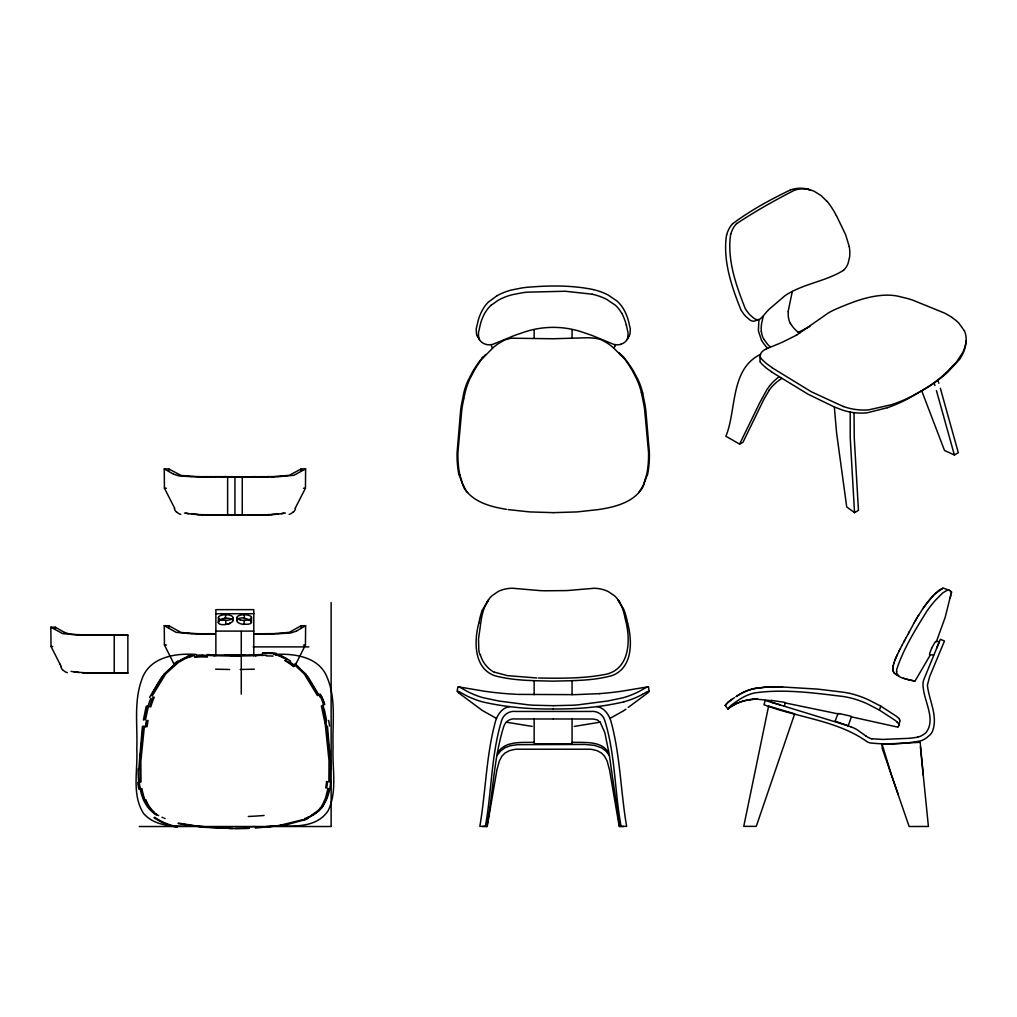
<?xml version="1.0" encoding="UTF-8"?>
<svg xmlns="http://www.w3.org/2000/svg" width="1017" height="1017" viewBox="0 0 1017 1017"><rect width="100%" height="100%" fill="white"/><g stroke="black" fill="none" stroke-linecap="round" stroke-linejoin="round"><path stroke-width="1.5" d="M251.504 617.561L251.504 622.404A6.966 2.568 7.2 0 1 244.258 624.146M301.083 471.367L301.108 468.939L305.621 468.901L305.456 488.173L295.172 508.322M301.083 628.163L301.108 625.722L305.621 625.684L305.456 644.956L296.481 662.792M760.5 362.268L760.296 361.988A15.649 15.649 0 0 1 759.966 361.531L760.08 356.662A7.666 7.666 0 0 1 763.055 350.84A15.179 15.179 0 0 1 766.373 348.907M138.808 768.763L142.393 726.38M244.169 620.37L244.055 624.425A7.678 3.204 3.6 0 1 236.948 620.65L236.936 617.522M225.634 614.7L225.494 618.272A7.488 3.369 -7.1 0 0 222.24 619.111M242.249 476.655L242.237 514.945L245.847 514.958M254.911 514.945L220.409 514.742M788.099 311.723L792.294 291.485M854.026 412.686L854.267 438.009L858.45 510.381L854.534 512.644L846.716 506.936L836.597 433.013L834.334 406.965L808.108 394.227L771.369 371.841M850.199 412.088L850.225 437.73L854.534 512.644M917.639 393.261L928.025 387.083A143.651 143.651 0 0 0 947.348 372.527L959.451 359.51A42.383 42.383 0 0 0 961.561 356.103L961.993 355.327A37.921 37.921 0 0 0 964.459 349.619L964.764 348.615A28.4 28.4 0 0 0 965.896 342.945L966.074 340.949M328.885 781.806L329.025 760.78L325.351 725.172A120.718 107.916 -85.6 0 0 324.83 722.642M329.915 781.908L330.055 760.754L326.432 725.083M330.639 781.158C330.067 796.642 322.605 812.596 306.969 817.871M485.376 826.351C491.732 791.417 491.198 754.817 501.572 720.659C503.377 714.608 509.301 710.629 515.594 711.455L590.864 711.455C596.966 710.68 602.852 714.341 604.695 720.227C615.399 754.449 614.56 791.315 621.082 826.351M143.308 726.138L139.787 761.428L140.003 782.111M144.389 726.227L140.829 761.453L141.032 782.009M553.108 718.968L515.594 718.968C510.153 718.129 505.169 721.574 503.657 726.799C493.576 758.962 493.143 793.4 486.851 826.351L479.833 826.351C485.846 791.328 486.126 755.021 495.686 720.633C497.809 714.137 502.487 707.629 509.682 706.548M327.957 788.378L325.542 798.103L322.325 805.121M328.987 788.518L326.546 798.307L323.253 805.426M478.804 623.09C473.96 641.257 473.655 668.271 494.872 675.758C513.814 680.818 533.76 680.653 553.235 681.148C573.016 680.564 593.356 680.958 612.514 675.428C633.032 667.343 632.32 641.028 627.667 623.103M758.885 319.58L758.377 330.856L761.466 340.199A44.761 44.761 0 0 0 765.267 345.589L765.852 346.339A25.349 25.349 0 0 0 767.657 348.284M143.41 720.023L145.469 709.701A61.503 52.668 86.4 0 1 146.321 706.179M457.078 691.28L457.917 686.907M144.389 719.693L147.427 705.798M145.469 719.807L148.495 705.976M463.739 398.956L462.697 404.245A140.486 140.486 0 0 0 461.82 409.597L457.942 452.12A100.619 100.619 0 0 0 459.76 474.774M463.803 398.664L465.328 391.609A72.97 72.97 0 0 1 469.918 378.769L474.075 370.785A151.012 151.012 0 0 1 481.155 359.827L493.245 347.547A71.953 71.953 0 0 1 498.305 343.657L504.572 340.11A26.48 26.48 0 0 1 512.072 338.216L553.07 338.763L587.419 337.746A77.851 77.851 0 0 1 590.699 337.886L594.36 338.216A26.506 26.506 0 0 1 601.962 340.047L607.187 343.034A67.63 67.63 0 0 1 612.946 347.344L626.612 360.819A140.931 140.931 0 0 1 633.744 371.548L637.862 379.316A68.253 68.253 0 0 1 642.719 393.134M936.428 641.524L945.174 617.37L951.518 591.983A4.093 4.093 0 0 1 950.806 591.347L950.59 591.182A5.098 5.098 0 0 0 950.209 590.864M951.06 594.17L951.518 592.034M646.57 474.748L643.532 484.855L638.956 492.444L640.151 491.046A26.099 26.099 0 0 0 642.528 487.791L647.422 474.532M950.755 595.67L950.272 597.894M768.598 706.154L743.758 826.351L756.279 826.351L794.684 713.832L768.623 706.078M900.159 648.948L896.969 655.393A84.703 84.703 0 0 0 894.731 660.63L893.04 666.504A13.59 13.59 0 0 0 892.812 668.83A7.055 7.055 0 0 0 893.193 671.067A5.454 5.454 0 0 0 894.274 672.936M893.371 665.093L893.079 666.504A14.149 14.149 0 0 0 892.862 668.525L892.862 668.83A6.522 6.522 0 0 0 894.146 673L894.591 673.267M843.436 270.369C826.897 280.667 806.519 283.273 789.472 292.934A50.977 50.977 0 0 0 785.086 295.616L769.564 308.888A62.596 62.596 0 0 0 766.894 311.622A50.494 50.494 0 0 0 764.848 314.024L763.246 316.033L762.216 320.762A33.981 33.981 0 0 0 761.25 331.542M898.799 725.553L899.842 721.206M726.583 234.762C722.591 260.161 731.541 286.463 740.923 309.816A38.926 38.926 0 0 0 745.499 316.122L749.758 319.872A10.424 10.424 0 0 0 751.334 320.724L751.588 320.825A4.577 4.577 0 0 0 754.703 321.003L759.953 319.135L763.246 316.033M730.651 234.215C726.863 259.373 736.054 285.319 745.219 308.482A38.112 38.112 0 0 0 749.682 314.596L753.94 318.321A11.34 11.34 0 0 0 755.555 319.211L755.809 319.313A6.572 6.572 0 0 0 756.572 319.567A4.488 4.488 0 0 0 759.102 319.541M771.522 700.522L771.039 702.162L847.797 725.706M784.349 706.09L785.34 702.696M896.956 721.841L895.481 720.672A61.134 61.134 0 0 0 893.854 719.515L879.502 710.146L880.722 706.103L868.289 699.747A94.632 94.632 0 0 0 849.716 693.378M893.727 663.631L894.197 662.143M835.122 721.167L838.008 713.553A13.374 13.374 0 0 1 839.8 713.731M848.191 725.846L851.483 716.642M649.367 691.331L649.088 691.7A5.225 5.225 0 0 1 648.808 691.967L646.138 694.102A24.586 24.586 0 0 1 645.287 694.764L628.264 707.4M894.795 660.63L895.087 659.868A88.555 88.555 0 0 1 897.007 655.406L897.35 654.668M482.389 610.136L488.503 599.674M936.555 648.274L939.39 641.562L935.818 641.536M213.888 655.8L214.231 654.999L244.703 654.884M614.751 346.365L613.912 348.094M614.802 346.25L615.527 344.649M296.43 662.919L295.477 664.813M149.588 697.357L161.436 677.487L171.339 667.343A110.751 92.166 -1.1 0 1 174.988 664.279M931.648 648.274L929.805 653.067A10.399 10.399 0 0 0 929.551 654.134L929.665 654.935M759.483 403.253L767.06 389.371A50.087 50.087 0 0 1 777.84 377.727L779.086 376.862M151.279 695.539L156.961 685.026L164.83 673.457M152.321 695.806L165.644 673.94M759.292 403.673L758.695 404.919M931.699 648.172L934.369 643.278A8.911 8.911 0 0 1 935.691 641.524M758.453 405.44L739.613 444.086L725.871 436.229C736.702 410.232 729.939 369.196 760.474 354.399M898.685 651.795L899.397 650.359M929.818 655.825L914.982 681.148L906.02 679.025M900.109 648.948L902.371 644.702M902.321 644.702L906.16 637.557M909.3 631.76L907.774 634.672M903.884 641.854L904.647 640.43M908.562 633.222L914.258 622.62M906.211 637.557L907.723 634.672M914.296 622.62L917.27 617.332M915.147 621.107L916.444 618.832M620.866 344.191A10.513 10.513 0 0 0 627.082 339.627L629.18 335.826A8.899 8.899 0 0 0 630.019 333.868L630.286 328.885L628.442 320.813A49.96 49.96 0 0 0 623.561 309.028L622.239 307.045A33.192 33.192 0 0 0 617.027 301.045L608.013 294.943A63.804 63.804 0 0 0 593.318 289.616M629.18 335.826L628.875 336.335A9.725 9.725 0 0 1 627.845 337.619M497.084 755.504L500.618 750.94L505.144 747.686L510.648 745.664L517.526 744.673L584.775 744.444L594.525 745.385L601.555 747.826L606.03 751.131L609.374 755.504L619.607 826.351L626.625 826.351C620.599 791.328 620.332 755.008 610.772 720.633C608.649 714.137 603.958 707.616 596.75 706.535M916.876 618.082L922.889 608.586A132.248 132.248 0 0 1 929.36 600.081A110.179 110.179 0 0 1 932.284 596.699L934.114 594.716M917.766 616.582L918.669 615.094M497.491 753C505.131 740.49 521.645 742.741 534.154 742.308M728.541 708.201L728.617 708.099A12.713 12.713 0 0 1 730.053 706.307L730.32 706.052A26.544 26.544 0 0 1 732.71 704.145L737.935 700.459A80.852 80.852 0 0 1 740.961 698.526L741.647 698.12A45.422 45.422 0 0 1 754.461 692.946C783.916 688.712 813.981 692.997 843.335 696.505A109.772 109.772 0 0 1 849.182 697.637A90.551 90.551 0 0 1 867.298 703.828L879.502 710.146M769.221 390.274L763.958 399.173L742.969 442.331L739.613 444.086M487.601 601.022L486.584 602.331M485.579 354.513L479.719 360.997A139.863 139.863 0 0 0 472.6 371.739L467.884 380.867A67.046 67.046 0 0 0 464.006 392.066L461.515 404.575A139.075 139.075 0 0 0 460.676 409.889L457.103 452.273A100.378 100.378 0 0 0 458.883 474.558M320.19 808.121L320.673 807.523A26.709 24.789 74.2 0 0 322.427 805.197M321.55 807.879L320.037 809.634A34.514 32.569 53.7 0 1 318.41 811.274L307.515 818.342M727.956 708.963L725.172 705.506A8.937 8.937 0 0 0 725.782 704.819L726.227 704.298A19.933 19.933 0 0 1 728.007 702.366L728.337 702.086A30.548 30.548 0 0 1 730.079 700.738A66.88 66.88 0 0 1 731.325 699.823L734.452 697.675M725.782 704.832L726.214 704.298A19.933 19.933 0 0 1 728.019 702.366M638.981 492.419C631.519 500.987 619.963 505.207 609.043 507.648A152.893 152.893 0 0 1 601.568 509.072L599.318 509.441M933.25 595.682L932.322 596.699A110.37 110.37 0 0 0 930.39 598.911A130.557 130.557 0 0 0 922.94 608.598M934.153 594.716L939.339 589.962L943.001 588.246M165.796 673.788L178.395 662.423L188.666 656.626M165.174 673.127L178.217 661.533L188.17 656.041M732.723 223.664C750.495 210.43 770.327 199.586 790.323 189.988M935.03 593.814L942.797 588.271A2.67 2.67 0 0 1 944.068 588.398L949.141 590.229A4.399 4.399 0 0 1 950.399 591.055L950.412 591.042M946.191 372.591L956.323 362.217L962.641 352.772A37.248 37.248 0 0 0 964.891 347.077L965.171 346.085A29.277 29.277 0 0 0 966.023 341.547M736.766 223.549C755.161 211.383 774.674 200.349 794.315 190.306M728.032 702.378L728.325 702.111A35.964 35.964 0 0 1 731.045 700.027L732.405 699.06M725.274 705.404L725.108 705.556A7.996 7.996 0 0 0 725.782 704.832M481.842 358.124L483.228 356.903M163.559 674.614L164.665 673.635M491.02 305.342L498.368 300.142A59.406 59.406 0 0 1 512.543 294.663L522.814 292.68A136.698 136.698 0 0 1 527.022 292.184L565.16 291.243L592.237 294.193M728.007 708.938L728.528 708.493A29.633 29.633 0 0 1 730.905 706.701L735.138 704.184M625.862 709.205L624.222 710.387M178.967 661.355L183.225 658.774M781.679 378.489L781.272 378.769A46.54 46.54 0 0 0 769.106 390.185M296.481 631.074L305.621 625.684M296.379 631.137L290.697 632.968L278.162 633.782M728.401 708.404A4.297 4.297 0 0 1 728.032 708.925L728.172 708.785A30.294 30.294 0 0 1 731.528 706.281L735.85 703.866A46.744 46.744 0 0 1 740.884 701.844A50.303 50.303 0 0 1 752.783 699.34L753.114 699.327M735.952 696.709L736.524 696.302A86.165 86.165 0 0 1 739.651 694.357L741.101 693.556A49.604 49.604 0 0 1 744.457 691.852A48.257 48.257 0 0 1 754.716 688.522L767.212 686.983L782.582 686.933M623.586 710.794L609.908 718.46M796.756 335.013L827.991 313.198A48.142 48.142 0 0 1 829.808 312.117L832.503 310.694A97.289 97.289 0 0 1 836.343 308.914C851.496 302.469 867.094 296.189 883.748 295.248A54.829 54.829 0 0 1 897.248 296.036L906.058 298.146A104.09 104.09 0 0 1 912.605 300.079L944.272 312.969A71.114 71.114 0 0 1 951.937 317.418M923.919 389.358L915.503 394.215A133.341 133.341 0 0 1 891.121 404.779L868.938 409.813A56.1 56.1 0 0 1 864.336 410.08L863.56 410.08A61.02 61.02 0 0 1 843.525 406.52M496.995 295.756L488.414 302.062A33.141 33.141 0 0 0 484.944 306.066L482.961 309.092A49.324 49.324 0 0 0 478.308 320.037L476.198 328.936L476.464 333.919A8.899 8.899 0 0 0 477.304 335.877L479.465 339.64A8.822 8.822 0 0 0 479.91 340.314A10.615 10.615 0 0 0 486.228 344.394M917.601 393.287L907.062 399.185A137.397 137.397 0 0 1 887.256 407.753M921.745 390.884L944.513 450.48L954.391 454.98L958.319 452.73L940.344 388.265M644.447 693.238L645.274 692.755A49.719 49.719 0 0 1 646.329 692.183L647.422 691.649A6.433 6.433 0 0 1 648.744 691.191M798.409 332.419L809.901 326.432M643.519 693.759L642.49 694.331M301.108 625.722L289.349 632.332L273.7 633.642A45.333 4.526 0 0 1 271.526 633.667L265.234 633.693M796.654 335.076L781.717 342.526M301.108 468.939L289.349 475.308L273.7 476.579A45.333 4.373 0 0 1 271.526 476.604L267.611 476.63M305.621 468.901L293.837 475.308L278.162 476.719M310.16 816.168L317.609 810.854A32.353 30.586 54 0 0 320.291 808.21M735.151 704.209L735.418 704.044A48.066 48.066 0 0 1 750.33 699.607M183.95 658.393L185.526 657.668M766.348 348.869L780.802 342.894M306.829 817.706L307.948 817.223M305.697 818.177L304.833 818.52M302.71 819.727L280.222 825.245M303.168 820.198L287.722 824.406L266.835 826.986M887.244 407.728L867.539 412.724A55.859 55.859 0 0 1 862.899 413.08L862.124 413.105A59.66 59.66 0 0 1 842.14 409.94L834.271 406.94M608.967 753L604.784 732.469L600.144 722.172L574.274 726.405M283.832 513.089L281.328 513.674M623.98 701.832C600.869 707.196 576.995 709.243 553.286 708.963M917.715 737.071L918.821 736.791A12.903 12.903 0 0 0 921.542 735.711A24.344 24.344 0 0 0 926.029 732.621C935.971 719.566 924.644 702.353 923.271 687.988A23.455 23.455 0 0 1 923.029 685.623L923.016 683.437A9.522 9.522 0 0 1 923.296 681.39L923.461 680.767A29.455 29.455 0 0 1 923.894 679.394L940.382 639.273L944.462 641.015L929.64 676.661L927.453 684.911A16.895 16.895 0 0 0 927.555 686.526C929.474 701.361 938.271 716.756 932.347 731.643A13.297 13.297 0 0 1 930.339 734.592L926.665 737.745A31.807 31.807 0 0 1 924.351 739.219L922.94 739.969A16.247 16.247 0 0 1 920.805 740.834C904.329 744.037 887.066 744.686 870.387 742.982A18.522 18.522 0 0 1 867.374 741.94C837.309 720.227 797.938 717.786 763.97 704.73L765.216 700.471L780.293 704.895M754.932 688.445L765.699 687.085L779.442 686.856M191.679 655.19L194.018 654.884M192.035 655.812L194.311 655.52M598.822 509.53L576.855 511.932L553.286 512.644M281.353 825.486L255.267 828.067M750.33 699.543L754.957 699.213A42.981 42.981 0 0 1 757.004 699.175L771.471 700.688M278.366 514.119L273.153 514.513A45.46 14.569 0 0 1 271.526 514.564L268.475 514.64M771.572 700.51L771.598 700.497A5.505 5.505 0 0 1 772.056 700.51L783.726 702.175A15.357 15.357 0 0 1 785.111 702.556L785.188 702.594M255.623 655.66L262.399 655.19M230.923 655.368L262.488 654.541M599.318 693.645L575.088 694.649L518.098 694.395M753.152 699.238L757.411 699.137M261.293 655.444L266.39 655.266M303.486 488.262L305.456 488.173M303.486 645.058L305.456 644.956M920.169 742.308L882.095 744.253L882.311 748.677M247.22 828.283L249.254 828.207M249.305 828.321L230.35 828.524M271.959 514.78L267.611 514.653M649.062 691.166L648.554 686.907M247.258 828.385L234.991 828.537M255.572 655.66L234.965 656.118M238.893 656.143L234.94 656.219L234.94 655.444M268.717 514.856L266.746 514.666M267.827 514.869L265.234 514.691M266.924 514.882L264.7 514.691M273.726 476.795L274.348 476.795A32.379 2.695 -0.1 0 0 277.921 476.642M264.166 514.704L265.386 514.894M271.959 476.82L266.314 476.642M264.827 514.907L262.551 514.716M264.28 514.907L260.683 514.729M262.64 514.92L258.687 514.729M266.619 826.452C287.099 825.079 314.876 830.711 328.148 810.727C337.669 790.908 332.012 768.102 333.08 746.961C332.19 723.99 336.424 699.785 327.36 677.945C319.224 656.296 293.76 653.257 273.713 654.452M260.759 514.933L254.886 514.742M267.827 476.846L262.551 476.642M266.479 476.846L259.36 476.655M258.738 514.945L251.275 514.742M265.386 633.922L254.886 633.718M262.64 476.859L253.08 476.655M259.411 476.859L214.994 476.655M242.249 514.742L224.02 514.742M263.085 633.705L271.959 633.883A51.765 4.691 0 0 0 273.624 633.794M263.187 633.934L254.911 633.934M127.85 673.038L108.806 673.038M553.223 705.684L534.078 705.239A199.675 199.675 0 0 1 528.357 704.832L499.296 701.094L483.126 697.713A84.22 84.22 0 0 1 468.977 692.285A73.669 73.669 0 0 1 464.96 690.136L459.926 687.327A7.043 7.043 0 0 0 458.667 686.869L458.667 686.882M553.223 708.963C529.565 709.256 505.754 707.222 482.681 701.908A87.627 87.627 0 0 1 468.062 696.48A74.686 74.686 0 0 1 464.032 694.382L459.137 691.7A6.941 6.941 0 0 0 457.828 691.229L457.701 691.217M224.02 476.655L227.63 476.655L227.63 514.742M224.032 476.871L210.532 476.655M227.643 476.871L253.093 476.871M214.968 476.871L207.328 476.642M553.223 512.644L529.704 511.92L508.131 509.593M224.032 514.958L214.994 514.742M220.409 514.958L212.528 514.729M247.652 514.958L251.288 514.958M215.871 613.734L253.78 613.734M215.871 631.099L253.78 631.099M214.994 633.718L208.536 633.705M214.968 633.934L206.26 633.705M110.611 634.951L127.85 634.951L127.85 673.241L107.001 673.038M103.391 634.951L127.85 635.155M110.624 635.167L99.107 634.951M103.378 635.167L96.45 634.951M253.182 646.888L308.888 646.888M933.746 654.935L929.843 654.935M108.819 673.254L101.586 673.038M107.001 673.254L98.446 673.025M553.35 718.968L593.229 719.019L597.284 719.896L600.144 722.172M139.253 826.516L330.639 826.516M482.706 826.516L487.219 826.516L496.957 769.691L499.385 760.869L501.889 756.228L504.991 753.025L509.364 750.673L514.462 749.453A44.557 44.557 0 0 1 516.28 749.224L590.165 749.224A44.557 44.557 0 0 1 591.996 749.453L597.093 750.673L601.467 753.025L604.568 756.228L607.073 760.869L609.501 769.691L619.226 826.516L623.752 826.516M210.468 476.859L205.714 476.642M207.239 476.859L204.112 476.642M214.968 514.945L211.193 514.729M208.46 633.934L204.646 633.693M94.454 634.939L99.081 635.155M96.386 635.155L91.772 634.939M94.378 635.155L90.704 634.939M101.56 673.241L97.785 673.025M553.286 705.684L572.469 705.239A199.154 199.154 0 0 0 578.19 704.832L607.81 700.98L623.421 697.675A84.487 84.487 0 0 0 638.345 691.84A73.86 73.86 0 0 0 641.574 690.085L646.57 687.289A6.534 6.534 0 0 1 647.918 686.831L621.857 691.191A366.857 366.857 0 0 1 599.318 693.658M205.599 476.859L202.269 476.63M203.947 476.846L201.608 476.846M212.489 514.945L209.858 514.729M211.142 514.945L209.197 514.729M206.146 633.934L202.701 633.693M204.506 633.922L201.836 633.693M91.644 635.142L89.293 634.926M90.538 635.142L88.644 635.142M196.167 654.452C175.369 652.914 148.952 657.033 141.655 679.979C133.621 702.2 137.753 726.278 136.786 749.364C137.956 770.644 131.409 794.658 143.728 813.676C158.576 830.152 183.441 825.181 203.26 826.452M98.407 673.241L96.45 673.025M97.734 673.241L95.789 673.012M572.062 742.308C584.711 742.728 604.67 740.211 609.374 755.466M201.404 476.63L200.718 476.833M209.807 514.933L207.862 514.716M209.133 514.933L207.328 514.716M202.51 633.922L201.163 633.909M87.996 634.926L87.297 635.129M96.386 673.229L94.454 673.012M95.725 673.229L93.284 673.216M233.135 828.474L204.188 827.342L178.128 823.567M200.972 476.63L200.26 476.833M200.107 476.617L199.052 476.82M206.693 514.92L207.786 514.92M201.404 633.68L200.718 633.909M200.54 633.68L199.434 633.896M86.852 635.129L87.564 634.926M87.131 634.913L85.644 635.116M202.764 655.266L214.256 655.66M174.708 508.322L164.423 488.173L164.258 468.901L168.771 468.939L181.102 475.46L196.179 476.579A45.333 4.373 0 0 0 198.353 476.604L198.696 476.604M199.752 476.617L197.921 476.82M206.146 514.92L206.794 514.704M205.599 514.907L206.26 514.704M173.449 662.919L164.423 644.956L164.258 625.684L168.771 625.722L181.102 632.472L196.179 633.642A45.333 4.526 0 0 0 198.353 633.667L199.052 633.667M59.99 664.126L51.015 646.469L50.85 627.197L55.363 627.235L64.325 632.332M199.752 633.68L197.921 633.883A51.765 4.691 0 0 1 196.256 633.794M86.343 634.913L84.513 635.116M93.386 673L91.644 673.203M205.714 514.704L202.065 514.869M85.288 634.9L84.945 634.9A45.333 4.373 0 0 1 82.771 634.875L70.415 634.239L64.541 632.46M92.305 673L91.098 673.19M204.646 514.691L197.921 514.78M90.538 673.19L91.238 672.987M90.704 672.974L89.102 673.165M230.35 828.448L202.141 826.872L178.42 823.109M90.157 672.974L88.644 673.165M88.86 672.949L84.513 673.076M201.836 514.653L198.353 514.564A45.46 14.569 0 0 1 196.739 514.513L191.514 514.119M88.428 672.949L84.945 672.86A45.46 14.569 0 0 1 83.318 672.796L82.212 672.746M230.859 656.13L234.774 656.118M225.177 654.884L230.045 654.986M232.207 656.067L214.307 655.66M191.717 476.719L179.183 475.931L173.564 474.202M78.309 635.015L62.634 633.604L50.85 627.197M780.509 686.869L817.922 689.132L843.767 692.272A114.552 114.552 0 0 1 849.703 693.429M191.717 633.782L176.043 632.32L164.258 625.684M538.565 678.034C561.244 678.364 584.267 678.657 606.602 674.157C630.616 668.118 630.756 638.231 625.188 618.832A70.923 70.923 0 0 0 621.781 606.475M536.874 677.983L507.521 675.644L494.529 672.199M207.163 654.528L214.231 654.999M517.284 694.357L516.471 694.319M164.423 488.173L166.394 488.262M164.423 644.956L166.394 645.058M51.015 646.469L52.706 646.545M515.657 694.28L507.152 693.734A358.925 358.925 0 0 1 484.6 691.255L458.54 686.856M532.171 726.405L506.313 722.184M79.008 672.504L74.012 671.741M914.817 681.123L908.524 679.763M839.8 713.705L849.691 715.904A15.433 15.433 0 0 1 851.267 716.464L851.343 716.515M506.479 509.326L502.767 508.703A140.232 140.232 0 0 1 497.021 507.547C485.745 504.966 473.947 500.555 466.485 491.249M785.277 702.925L837.754 713.82M188.552 513.674L186.047 513.089M871.9 738.774L882.82 739.423L908.524 738.342A74.457 74.457 0 0 0 917.728 737.122M851.407 716.858L898.075 727.206A4.538 4.538 0 0 0 898.291 726.405M593.331 289.578C571.351 285.052 548.608 285.446 526.348 287.366A134.6 134.6 0 0 0 521.988 287.925L511.386 290.036A62.507 62.507 0 0 0 496.97 295.718M790.323 189.976A29.684 29.684 0 0 1 807.93 189.2L810.066 189.836M807.905 189.251L808.998 189.569M908.105 679.648L902.854 678.097A16.081 16.081 0 0 1 899.46 676.648L894.553 673.267M905.829 678.975L903.452 678.288M280.921 656.537L281.823 656.842M281.404 655.94L282.345 656.257M843.513 406.584L811.35 391.787L771.967 367.684M835.16 721.18L850.644 726.748M165.059 818.52L164.271 818.215M284.239 657.618L287.824 659.41M162.008 817.248L163.14 817.744M496.55 718.46L482.503 710.565M164.258 468.901L173.399 474.1M158.69 815.647C145.139 809.901 140.219 794.9 139.253 781.361M896.015 674.36L895.812 674.233A11.988 11.988 0 0 0 897.858 675.174M288.536 659.83L290.646 661.164M880.722 706.103L895.468 715.663A54.638 54.638 0 0 1 896.651 716.502L898.1 717.633A6.204 6.204 0 0 1 899.498 719.248M481.994 710.235L461.159 694.764A24.713 24.713 0 0 1 460.294 694.09L459.29 693.276M866.103 736.168L858.081 730.409A21.103 21.103 0 0 0 854.979 728.566L854 728.121A64.872 64.872 0 0 0 850.644 726.761M156.186 814.897L153.503 812.977M156.86 814.439C147.745 808.998 143.473 798.574 141.96 788.493M895.646 674.106L894.922 673.572M951.925 317.431L955.56 320.152A42.066 42.066 0 0 1 958.929 323.228L964.319 330.754M799.578 333.296L797.595 331.771A32.213 32.213 0 0 1 790.451 323.431M898.99 676.267L897.782 675.059M459.226 693.225L458.209 692.412A12.535 12.535 0 0 1 457.51 691.852M770.238 346.81L769.043 345.767A18.014 18.014 0 0 1 767.606 344.318L763.958 339.36M295.922 664.927L305.1 673.521M295.095 665.347L304.274 673.979L317.469 695.603M298.286 667.101L308.075 676.979L320.202 697.154M619.137 352.861L624.603 358.124M306.32 674.614L305.214 673.635L318.512 695.336M827.088 201.493L821.139 195.607L814.248 191.323A27.332 27.332 0 0 0 794.302 190.268M467.604 492.559L467.4 492.304A27.179 27.179 0 0 1 465.506 489.736L462.163 482.897L459.887 474.748M760.665 357.908L760.08 357.17M618.883 601.047L623.663 609.119A70.529 70.529 0 0 1 627.578 623.116M623.23 356.903L625.201 359.637A151.965 151.965 0 0 1 632.294 370.582L636.464 378.566A73.262 73.262 0 0 1 641.422 392.689M619.9 602.356L617.98 599.699M61.3 666.618L60.041 664.241M477.329 335.915L477.672 336.462A9.725 9.725 0 0 0 478.651 337.669M621.679 313.198L619.785 310.21A30.535 30.535 0 0 0 615.463 305.303L606.666 299.341A60.664 60.664 0 0 0 592.225 294.231M174.403 664.813L173.5 663.033M492.546 348.094L491.414 345.716M836.419 215.579L845.585 234.635L849.284 246.623M621.679 606.513L617.383 598.911A24.853 24.853 0 0 0 614.395 595.682L608.102 591.474A33.307 33.307 0 0 0 593.941 588.284L566.85 590.585L544.705 590.788A221.744 221.744 0 0 1 539.607 590.585L512.53 588.246A33.294 33.294 0 0 0 498.33 591.398L492.088 595.682A24.828 24.828 0 0 0 489.088 598.911L484.257 607.886A72.588 72.588 0 0 0 481.346 618.845L478.524 638.994L478.816 650.359A30.777 30.777 0 0 0 479.897 654.668M255.648 654.999L255.992 655.8M144.185 800.557L140.931 788.633M891.426 774.789L898.036 794.023M891.312 774.433L882.184 744.546M882.413 748.97L909.147 826.516L928.419 826.452L920.423 747.075M934.127 383.04L934.915 385.557M937.928 380.269L938.233 381.273M938.538 382.265L938.844 383.256M936.428 390.617L954.391 454.98M322.427 705.684L326.012 722.515M321.359 705.862L324.931 722.617M626.332 324.995L628.074 332.966L627.883 337.466A8.467 8.467 0 0 1 627.019 339.589M641.396 392.689L643.736 404.105A140.46 140.46 0 0 1 644.638 409.584L648.515 452.082A100.81 100.81 0 0 1 646.698 474.774M642.693 393.134L644.918 404.448A139.075 139.075 0 0 1 645.782 409.889L649.355 452.234A100.683 100.683 0 0 1 647.575 474.558M324.398 709.624L326.635 720.939M459.036 474.532L464.019 487.944A26.022 26.022 0 0 0 466.383 491.135M327.487 726.38L331.072 768.725M761.415 331.529L761.758 333.767A17.314 17.314 0 0 0 763.92 339.386M923.144 773.886L923.271 775.081M922.966 772.106L920.398 744.813M920.22 742.817L920.296 743.592M244.271 614.7L244.411 618.272A7.818 3.254 9.9 0 1 251.352 622.391M114.222 634.951L114.222 673.038M225.736 620.37L225.85 624.425A7.704 2.937 -6.8 0 0 229.982 623.446M168.771 468.939L168.797 471.367M168.771 625.722L168.797 628.163M55.363 627.235L55.376 628.442M896.613 671.449L896.625 670.826A13.793 13.793 0 0 1 896.803 669.173C903.617 648.363 915.58 629.383 927.084 610.836A131.816 131.816 0 0 1 935.602 600.081L942.683 592.962L947.374 590.152A3.191 3.191 0 0 1 949.141 590.216M572.062 329.61L572.062 338.356M572.062 680.716L572.062 694.675M572.062 718.968L572.062 743.77L534.154 743.872L534.154 718.968M534.154 329.686L534.154 338.343M534.154 680.716L534.154 694.738M331.135 602.572L331.135 826.516M253.78 655.723L253.78 609.641L215.871 609.641L215.871 655.723M241.271 631.519L241.271 694.166M234.94 476.871L234.94 514.945M232.969 617.522L232.969 620.65A7.653 3 -6.4 0 1 229.6 623.268M218.401 617.561L218.401 622.404A6.966 2.911 -9.9 0 0 225.698 624.476M196.65 655.215A73.872 62.584 13.4 0 1 202.739 655.012M186.289 657.974A29.048 25.781 17.9 0 1 190.929 656.842M174.352 663.669A77.521 68.419 10.5 0 1 177.619 661.126M147.859 706.853A60.016 47.507 -88.4 0 1 150.91 698.247M145.431 726.977A128.295 109.823 88 0 1 146.397 720.786M138.604 781.425A102.425 94.543 85.8 0 1 138.21 768.725M330.118 768.763A103.009 93.742 -85.9 0 1 329.737 781.081M328.669 720.443A125.549 113.192 -85 0 1 329.572 725.985M322.859 705.048A61.287 52.147 -86.8 0 1 324.105 709.726M321.448 696.302A60.181 50.634 -87.7 0 1 324.601 704.247M294.816 663.885A107.967 90.271 0.4 0 1 298.49 666.936M289.87 662.029A72.754 62.711 -4.9 0 1 293.837 664.826M279.014 656.029A27.929 25.628 -23.2 0 1 283.934 657.376M266.34 655.94A74.381 62.075 -12.5 0 1 273.014 656.105M194.4 656.55A75.652 61.732 12 0 1 207.188 656.372M188.196 656.105A23.62 21.7 24 0 1 191.705 655.266M194.692 657.198A74.483 60.804 12.2 0 1 207.29 657.046M188.692 656.69A22.616 20.798 24.4 0 1 192.048 655.901M150.745 706.98A63.982 49.452 -87.1 0 1 154.279 697.204M147.045 726.774A129.973 112.086 87.7 0 1 148.075 720.494M139.812 788.976A73.237 63.308 85.6 0 1 138.846 782.264M177.403 826.783A62.978 58.16 -18.9 0 1 154.622 817.236M264.064 815.469A181.28 101.535 -1 0 1 248.288 816.46M307.134 818.113A58.732 50.329 2.1 0 1 302.85 819.994M326.571 781.552A73.478 59.126 -84.8 0 1 325.694 787.883M319.3 694.28A64.236 54.181 -87.5 0 1 323.584 704.857M149.613 706.777A63.804 49.172 -86.9 0 1 153.186 696.912M145.965 726.685A130.367 112.442 87.8 0 1 146.995 720.379M138.757 789.116A73.491 63.524 85.6 0 1 137.778 782.365M154.088 812.125A31.781 27.65 -89.2 0 1 145.863 799.731M177.136 827.241A63.906 58.833 -18.9 0 1 153.961 817.681M255.038 826.579A183.022 93.882 -0.8 0 1 249.165 826.834M307.693 818.609A59.914 51.168 2.5 0 1 303.32 820.49M323.355 805.502A27.116 25.12 74.3 0 1 321.626 807.956M327.55 781.641A73.745 59.266 -84.8 0 1 326.66 788.01M325.898 722.54A121.074 108.222 -85.7 0 1 326.317 725.108M320.291 694.039A64.046 53.774 -87.9 0 1 324.601 704.705M284.824 660.554A67.669 57.473 -1.5 0 1 293.582 666.669M281.658 657.173A29.747 26.862 -17 0 1 285.968 659.181M275.632 655.113A28.145 26.099 -27 0 1 281.073 656.13M262.411 653.524A74.826 64.465 -14.9 0 1 275.938 653.867M285.37 660.173A68.864 58.211 -0.9 0 1 294.282 666.338M282.167 656.613A30.802 27.764 -16.7 0 1 286.629 658.685M275.925 654.478A29.061 26.925 -26.4 0 1 281.556 655.533M262.513 652.889A75.995 65.342 -14.6 0 1 276.217 653.257M494.415 672.402A28.781 28.781 0 0 1 480.304 654.567M478.88 623.103A71.953 71.953 0 0 1 482.3 610.111M642.502 694.357A84.386 84.386 0 0 1 623.968 701.768M899.422 719.299A4.093 4.093 0 0 1 899.956 720.837M898.837 725.121A1.792 1.792 0 0 1 898.481 726.227M896.892 721.93A5.555 5.555 0 0 1 899.028 725.07M897.731 675.097A6.229 6.229 0 0 1 896.638 671.449M736.511 696.34A87.055 87.055 0 0 1 739.639 694.395A52.274 52.274 0 0 1 745.385 691.407A48.536 48.536 0 0 1 754.932 688.458M871.861 738.927A19.959 19.959 0 0 1 866.128 736.13M479.465 339.64A8.441 8.441 0 0 1 478.676 337.784L478.41 333.017L480.38 324.207A50.329 50.329 0 0 1 484.753 313.223L486.685 310.249A30.535 30.535 0 0 1 491.008 305.342M486.202 344.521A14.823 14.823 0 0 0 492.8 344.318L509.186 337.669A104.141 104.141 0 0 1 520.793 333.309C541.794 325.402 564.689 325.376 585.69 333.296A104.141 104.141 0 0 1 597.297 337.631L613.671 344.331A14.835 14.835 0 0 0 620.904 344.356M621.73 313.172A51.117 51.117 0 0 1 626.281 325.008M964.396 330.716A20.594 20.594 0 0 1 966.074 340.949M726.697 234.787A27.23 27.23 0 0 1 732.647 223.587M730.778 234.253A24.878 24.878 0 0 1 736.677 223.46M843.474 270.408A18.141 18.141 0 0 0 848.127 263.2L849.627 256.843A36.637 36.637 0 0 0 849.259 246.623M827.19 201.404A82.797 82.797 0 0 1 836.343 215.617M771.509 371.625A46.464 46.464 0 0 1 760.385 362.37M772.081 367.506A54.537 54.537 0 0 1 760.589 357.984M946.242 372.642A135.528 135.528 0 0 1 923.957 389.409M790.298 323.508A21.268 21.268 0 0 1 788.328 311.749M195.658 633.782A32.379 2.809 0.1 0 1 191.959 633.705M277.921 633.705A32.379 2.809 -0.1 0 1 274.221 633.782M225.685 618.26A7.043 2.937 -3.5 0 1 232.944 620.65M225.621 618.209A7.475 3.445 -6.9 0 0 222.164 619.061A8.047 3.572 -7.3 0 0 219.545 620.472A7.844 3.318 -8.8 0 0 218.388 622.455A7.856 3.28 -9.8 0 1 219.71 620.497M229.817 623.383A7.704 2.809 -7.2 0 1 225.723 624.374M236.986 620.65A7.043 3.254 6.9 0 1 244.233 617.955M176.526 512.11A44.214 14.53 -8.4 0 1 174.415 508.373M180.746 514.399A21.217 7.208 -7.4 0 1 176.958 512.098M184.497 513.064A21.726 4.958 1.4 0 0 192.175 514.03A31.73 7.983 0.5 0 0 195.773 514.246M198.061 514.386A50.418 13.755 0.2 0 1 196.332 514.335M195.671 476.706A32.379 2.695 0.1 0 1 191.971 476.642M198.01 476.744A51.765 4.526 0 0 1 196.268 476.719M295.464 508.373A44.214 14.53 8.4 0 1 293.354 512.11M292.921 512.098A21.217 7.208 7.4 0 1 289.146 514.399M285.383 513.064A21.726 4.958 -1.4 0 1 277.717 514.03A31.73 7.983 -0.5 0 1 274.107 514.246M273.548 514.335A50.418 13.755 -0.2 0 1 271.819 514.386M273.624 476.719A51.765 4.526 0 0 1 271.882 476.744M63.118 670.406A44.214 14.53 -8.4 0 1 61.007 666.656M67.325 672.695A21.217 7.208 -7.4 0 1 63.55 670.394M71.088 671.36A21.726 4.958 1.4 0 0 78.754 672.326A31.73 7.983 0.5 0 0 82.364 672.542M84.653 672.682A50.418 13.755 0.2 0 1 82.924 672.631M82.263 635.002A32.379 2.695 0.1 0 1 78.563 634.939M84.589 635.04A51.765 4.526 0 0 1 82.847 635.015M215.566 669.199A233.427 13.488 1.4 0 1 229.664 669.491M240.228 669.491A233.427 13.488 -1.4 0 1 254.326 669.199M221.833 619.938A7.284 2.835 0 0 0 232.957 617.624A7.284 2.835 0 0 0 222.253 615.043A7.284 2.835 0 0 0 221.833 619.938M240.444 619.963A7.284 2.835 0 0 0 251.504 617.599A7.284 2.835 0 0 0 240.711 615.056A7.284 2.835 0 0 0 240.444 619.963"/></g></svg>
